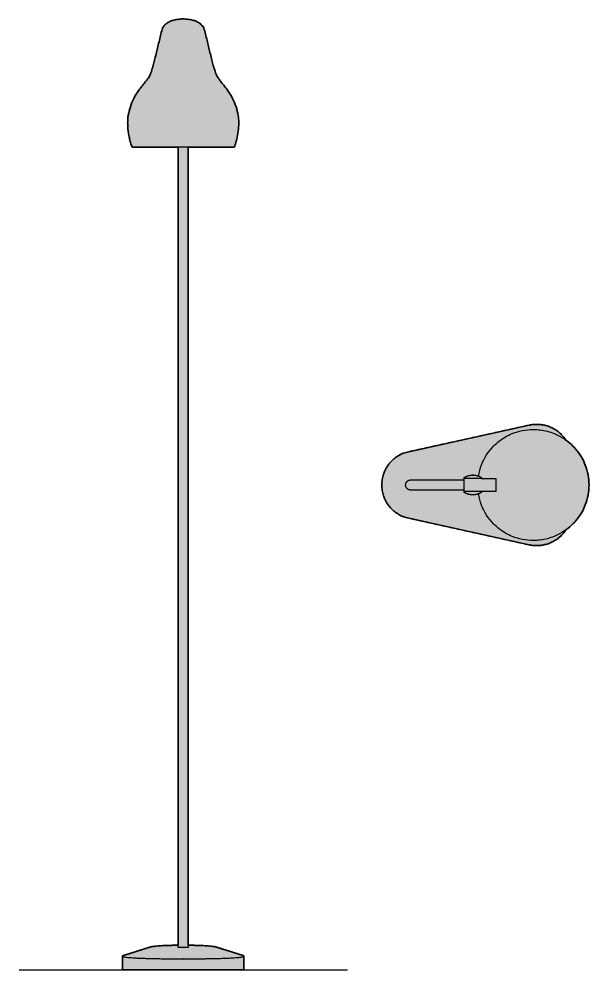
# Model space of a CAD drawing. Header units: millimetres. Extents: x 0 to 1257, y 0 to 1221.
# Drawn here: x 525 to 1257, y 0 to 1221 of the extents above; entities that cross this region are included whole.
import ezdxf

# ---------------------------------------------------------------- set-up
doc = ezdxf.new("R2010")
doc.units = ezdxf.units.MM
doc.layers.add('Blocks', color=7, linetype='Continuous')
doc.layers.add('Blocks$Fill', color=7, linetype='Continuous', true_color=0xffffff)
for name, color, linetype, lineweight, true_color in [('Blocks$Inner', 7, 'Continuous', 25, 0x007f00), ('Blocks$Outline', 7, 'Continuous', 35, 0xff3f3f), ('Groud', 7, 'Continuous', 25, 0x243775)]:
    doc.layers.add(name, color=color, linetype=linetype, lineweight=lineweight, true_color=true_color)

# ---------------------------------------------------------------- blocks, each defined once
blk = doc.blocks.new('VL 38 Floor Lamp Top')
at = {"layer": 'Blocks$Fill'}
blk.add_hatch(color=256, dxfattribs=at).paths.add_polyline_path([(236.4, -57.7), (235.6, -58.9), (234.7, -60.1), (233.8, -61.2), (232.9, -62.3), (231.9, -63.4), (230.9, -64.5), (229.9, -65.5), (228.8, -66.5), (227.7, -67.4), (226.6, -68.3), (225.5, -69.2), (224.3, -70), (223.1, -70.8), (221.9, -71.6), (220.6, -72.3), (219.4, -73), (218.1, -73.6), (216.9, -74.2), (215.6, -74.7), (214.3, -75.2), (213, -75.6), (211.7, -76.1), (210.4, -76.4), (209.1, -76.8), (207.8, -77), (206.5, -77.3), (205.2, -77.5), (203.9, -77.6), (202.6, -77.8), (201.3, -77.9), (200.1, -77.9), (198.8, -77.9), (197.6, -77.9), (196.5, -77.9), (195.3, -77.8), (194, -77.7), (192.8, -77.5), (191.6, -77.3), (190.4, -77.1), (189.1, -76.9), (34.6, -42.7), (33.7, -42.6), (32.9, -42.3), (32, -42.1), (31.1, -41.9), (30.3, -41.6), (29.4, -41.3), (28.5, -41), (27.7, -40.7), (26.8, -40.3), (25.9, -40), (25.1, -39.6), (24.2, -39.2), (23.4, -38.7), (22.6, -38.3), (21.7, -37.8), (20.9, -37.4), (20.1, -36.8), (19.3, -36.3), (18.5, -35.8), (17.7, -35.2), (16.9, -34.6), (16.2, -34), (15.4, -33.4), (14.7, -32.8), (14, -32.2), (13.3, -31.5), (12.6, -30.8), (11.9, -30.1), (11.3, -29.4), (10.6, -28.7), (10, -27.9), (9.4, -27.2), (8.8, -26.4), (8.2, -25.7), (7.7, -24.9), (7.1, -24.1), (6.6, -23.3), (6.1, -22.5), (5.6, -21.6), (5.2, -20.8), (4.8, -20), (4.3, -19.1), (3.9, -18.3), (3.6, -17.4), (3.2, -16.6), (2.9, -15.7), (2.5, -14.8), (2.2, -14), (2, -13.1), (1.7, -12.2), (1.4, -11.3), (1.2, -10.5), (1, -9.6), (0.8, -8.7), (0.7, -7.9), (0.5, -7), (0.4, -6.1), (0.3, -5.3), (0.2, -4.4), (0.1, -3.6), (0.1, -2.7), (0, -1.9), (0, -1), (0, 0), (0, 1), (0, 1.9), (0.1, 2.7), (0.1, 3.6), (0.2, 4.4), (0.3, 5.3), (0.4, 6.1), (0.5, 7), (0.7, 7.9), (0.8, 8.7), (1, 9.6), (1.2, 10.5), (1.4, 11.3), (1.7, 12.2), (2, 13.1), (2.2, 14), (2.5, 14.8), (2.9, 15.7), (3.2, 16.6), (3.6, 17.4), (3.9, 18.3), (4.3, 19.1), (4.8, 20), (5.2, 20.8), (5.6, 21.6), (6.1, 22.5), (6.6, 23.3), (7.1, 24.1), (7.7, 24.9), (8.2, 25.7), (8.8, 26.4), (9.4, 27.2), (10, 27.9), (10.6, 28.7), (11.3, 29.4), (11.9, 30.1), (12.6, 30.8), (13.3, 31.5), (14, 32.2), (14.7, 32.8), (15.4, 33.4), (16.2, 34), (16.9, 34.6), (17.7, 35.2), (18.5, 35.8), (19.3, 36.3), (20.1, 36.8), (20.9, 37.4), (21.7, 37.8), (22.6, 38.3), (23.4, 38.7), (24.2, 39.2), (25.1, 39.6), (25.9, 40), (26.8, 40.3), (27.7, 40.7), (28.5, 41), (29.4, 41.3), (30.3, 41.6), (31.1, 41.9), (32, 42.1), (32.9, 42.3), (33.7, 42.6), (34.6, 42.7), (189.1, 76.9), (190.4, 77.1), (191.6, 77.3), (192.8, 77.5), (194, 77.7), (195.3, 77.8), (196.5, 77.9), (197.6, 77.9), (198.8, 77.9), (200.1, 77.9), (201.3, 77.9), (202.6, 77.8), (203.9, 77.6), (205.2, 77.5), (206.5, 77.3), (207.8, 77), (209.1, 76.8), (210.4, 76.4), (211.7, 76.1), (213, 75.6), (214.3, 75.2), (215.6, 74.7), (216.9, 74.2), (218.1, 73.6), (219.4, 73), (220.6, 72.3), (221.9, 71.6), (223.1, 70.8), (224.3, 70), (225.5, 69.2), (226.6, 68.3), (227.7, 67.4), (228.8, 66.5), (229.9, 65.5), (230.9, 64.5), (231.9, 63.4), (232.9, 62.3), (233.8, 61.2), (234.7, 60.1), (235.6, 58.9), (236.4, 57.7), (237.6, 56.8), (238.9, 55.9), (240.1, 54.9), (241.3, 53.9), (242.5, 52.8), (243.6, 51.8), (244.7, 50.7), (245.9, 49.6), (246.9, 48.4), (248, 47.3), (249.2, 45.9), (250.1, 44.9), (250.9, 43.8), (251.8, 42.7), (252.6, 41.5), (253.4, 40.4), (254.2, 39.2), (255, 38), (255.8, 36.8), (256.5, 35.5), (257.2, 34.3), (258.3, 32.2), (259.4, 30), (260.4, 27.7), (261.3, 25.5), (261.9, 24), (262.4, 22.4), (262.9, 20.9), (263.4, 19.3), (263.8, 17.7), (264.2, 16.1), (264.6, 14.6), (264.9, 13), (265.1, 11.4), (265.4, 9.8), (265.6, 8.1), (265.8, 6.5), (265.9, 4.9), (266, 3.3), (266, 1.6), (266.1, 0), (266, -1.6), (266, -3.3), (265.9, -4.9), (265.8, -6.5), (265.6, -8.1), (265.4, -9.8), (265.1, -11.4), (264.9, -13), (264.6, -14.6), (264.2, -16.1), (263.8, -17.7), (263.4, -19.3), (262.9, -20.9), (262.4, -22.4), (261.9, -24), (261.3, -25.5), (260.4, -27.7), (259.4, -30), (258.3, -32.2), (257.2, -34.3), (256.5, -35.5), (255.8, -36.8), (255, -38), (254.2, -39.2), (253.4, -40.4), (252.6, -41.5), (251.8, -42.7), (250.9, -43.8), (250.1, -44.9), (249.2, -45.9), (248, -47.3), (246.9, -48.4), (245.9, -49.6), (244.7, -50.7), (243.6, -51.8), (242.5, -52.8), (241.3, -53.9), (240.1, -54.9), (238.9, -55.9), (237.6, -56.8)], flags=0)
at = {"layer": 'Blocks$Inner'}
for points in [[(105.6, -8.5), (105.6, 0), (105.6, 8.5)], [(128.1, 8.5), (128.1, 8.4), (146.3, 8.4), (146.3, -8.4), (128.1, -8.4), (128.1, -8.5)]]:
    blk.add_lwpolyline(points, dxfattribs=at)
for points in [[(189.1, 76.9), (34.6, 42.7)], [(37.1, 6.5), (105.6, 6.5)], [(105.6, -6.5), (37.1, -6.5)], [(34.6, -42.7), (189.1, -76.9)]]:
    blk.add_open_spline(points, degree=1, dxfattribs=at)
for points, weights, degree, knots in [([(236.4, 57.7), (223, 77.9), (198.8, 77.9), (193.9, 77.9), (189.1, 76.9)], [0.862260410899, 0.817844657742, 1, 0.956755778288, 0.92628114352], 2, [0.593891, 0.593891, 0.593891, 1.570796, 1.570796, 1.802717, 1.802717, 1.802717]), ([(34.6, 42.7), (0, 35.6), (0, 0.2), (0, 0.1), (0, 0)], [0.929842353183, 0.747854479026, 1, 0.998955367363, 0.997918186297], 2, [2.323076, 2.323076, 2.323076, 3.675341, 3.675341, 3.680943, 3.680943, 3.680943]), ([(106.8, 10.2), (108.1, 10.9), (109.4, 11.4), (112.5, 12.6), (115.9, 12.6)], [0.965029265713, 0.959384450536, 0.959384450536, 0.959384450536, 0.989877253335], 2, [72.20036, 72.20036, 72.20036, 75.059993, 75.059993, 81.706356, 81.706356, 81.706356]), ([(115.9, 12.6), (115.9, 12.6), (115.9, 12.6), (116, 12.6), (116.1, 12.6), (116.2, 12.6), (116.3, 12.6), (116.6, 12.6), (116.8, 12.6)], [1, 1, 1, 1, 1, 1, 1, 1.05719095842, 1.17157287525], 3, [81.706356, 81.706356, 81.706356, 81.706356, 81.829418, 81.829418, 82.475003, 82.475003, 82.475003, 83.264442, 83.264442, 83.264442, 83.264442]), ([(116.8, 12.6), (117.1, 12.6), (117.3, 12.6), (117.5, 12.6), (117.6, 12.6), (117.7, 12.6), (117.8, 12.6), (117.8, 12.6), (117.8, 12.6), (117.8, 12.6), (117.8, 12.6)], [0.989949129241, 0.893299333599, 0.844974435778, 0.844974435778, 0.844974435778, 0.844974435778, 0.844974435778, 0.844974435778, 0.844974435778, 0.844974435778, 0.844974435778], 3, [83.264442, 83.264442, 83.264442, 83.264442, 84.05388, 84.05388, 84.05388, 84.51057, 84.51057, 84.726737, 84.726737, 84.813076, 84.813076, 84.813076, 84.813076]), ([(117.8, 12.6), (121.2, 12.6), (124.3, 11.4), (125.6, 10.9), (126.9, 10.2)], [0.989923529145, 0.959384450536, 0.959384450536, 0.959384450536, 0.965029265713], 2, [84.813076, 84.813076, 84.813076, 91.46448, 91.46448, 94.324113, 94.324113, 94.324113]), ([(0, 0), (0, -0.1), (0, -0.2), (0, -35.6), (34.6, -42.7)], [0.997918186297, 0.998955367363, 1, 0.747854479026, 0.929842353183], 2, [3.680943, 3.680943, 3.680943, 3.686545, 3.686545, 5.038811, 5.038811, 5.038811]), ([(105.6, 8.5), (105.7, 9.3), (106.3, 9.8), (106.5, 10.1), (106.8, 10.2)], [0.943596126205, 0.853553390593, 0.853553390593, 0.853553390593, 0.870384903332], 2, [69.95248, 69.95248, 69.95248, 71.521843, 71.521843, 72.20036, 72.20036, 72.20036]), ([(126.9, 10.2), (127.2, 10.1), (127.4, 9.8), (128, 9.3), (128.1, 8.5)], [0.870384903332, 0.853553390593, 0.853553390593, 0.853553390593, 0.943596126205], 2, [94.324113, 94.324113, 94.324113, 95.00263, 95.00263, 96.571993, 96.571993, 96.571993]), ([(106.8, -10.2), (106.5, -10.1), (106.3, -9.8), (105.7, -9.3), (105.6, -8.5)], [0.870384903332, 0.853553390593, 0.853553390593, 0.853553390593, 0.943596126205], 2, [76.778798, 76.778798, 76.778798, 77.457315, 77.457315, 79.026679, 79.026679, 79.026679]), ([(115.9, -12.6), (112.5, -12.6), (109.4, -11.4), (108.1, -10.9), (106.8, -10.2)], [0.989949129241, 0.959384450536, 0.959384450536, 0.959384450536, 0.965029265713], 2, [67.264974, 67.264974, 67.264974, 73.919166, 73.919166, 76.778798, 76.778798, 76.778798]), ([(126.9, -10.2), (125.6, -10.9), (124.3, -11.4), (121.2, -12.6), (117.8, -12.6)], [0.965029265713, 0.959384450536, 0.959384450536, 0.959384450536, 0.989949129241], 2, [55.676806, 55.676806, 55.676806, 58.536438, 58.536438, 65.19063, 65.19063, 65.19063]), ([(128.1, -8.5), (128, -9.3), (127.4, -9.8), (127.2, -10.1), (126.9, -10.2)], [0.943596126205, 0.853553390593, 0.853553390593, 0.853553390593, 0.870384903332], 2, [53.428926, 53.428926, 53.428926, 54.998289, 54.998289, 55.676806, 55.676806, 55.676806]), ([(116.8, -12.6), (116.6, -12.6), (116.3, -12.6), (116.2, -12.6), (116.1, -12.6), (116, -12.6), (115.9, -12.6), (115.9, -12.6), (115.9, -12.6)], [0.989949129241, 0.893299333599, 0.844974435778, 0.844974435778, 0.844974435778, 0.844974435778, 0.844974435778, 0.844974435778, 0.844974435778], 3, [1.561668, 1.561668, 1.561668, 1.561668, 2.351106, 2.351106, 2.351106, 2.757284, 2.757284, 2.949541, 2.949541, 2.949541, 2.949541]), ([(117.8, -12.6), (117.8, -12.6), (117.8, -12.6), (117.8, -12.6), (117.8, -12.6), (117.7, -12.6), (117.6, -12.6), (117.5, -12.6), (117.3, -12.6), (117.1, -12.6), (116.8, -12.6)], [1, 1, 1, 1, 1, 1, 1, 1, 1, 1.05719095842, 1.17157287525], 3, [0, 0, 0, 0, 0.142674, 0.142674, 0.34493, 0.34493, 0.77223, 0.77223, 0.77223, 1.561668, 1.561668, 1.561668, 1.561668]), ([(189.1, -76.9), (193.9, -77.9), (198.8, -77.9), (223, -77.9), (236.4, -57.7)], [0.92628114352, 0.956755778288, 1, 0.817828182997, 0.862268446974], 2, [5.55917, 5.55917, 5.55917, 5.79109, 5.79109, 6.768083, 6.768083, 6.768083])]:
    blk.add_rational_spline(points, weights, degree=degree, knots=knots, dxfattribs=at)
for points, knots in [([(124.2, 11.5), (125, 16.3), (126.3, 21.1), (128.1, 25.8), (131.6, 34.8), (136.8, 43), (143.6, 49.9), (148.1, 54.6), (153.3, 58.6), (159, 61.9), (161.8, 63.5), (164.7, 64.9), (167.6, 66.1), (176.1, 69.6), (185.2, 71.3), (194.3, 71.3)], [11.568344, 11.568344, 11.568344, 11.568344, 26.505945, 26.505945, 26.505945, 55.580022, 55.580022, 55.580022, 75.254749, 75.254749, 75.254749, 84.903184, 84.903184, 84.903184, 112.478305, 112.478305, 112.478305, 112.478305]), ([(194.3, 71.3), (200.5, 71.3), (206.6, 70.5), (212.5, 69), (215.5, 68.2), (218.5, 67.2), (221.4, 66), (230.6, 62.3), (238.9, 56.7), (245.9, 49.6), (246.6, 48.8), (247.3, 48), (248.4, 46.8), (248.8, 46.4), (249.8, 45.2), (250.4, 44.5), (250.9, 43.8), (253.3, 40.8), (255.4, 37.6), (258.8, 31.5), (260.1, 28.5), (261.3, 25.5), (264.5, 17.4), (266.1, 8.7), (266.1, 0)], [112.478305, 112.478305, 112.478305, 112.478305, 130.860619, 130.860619, 130.860619, 140.267495, 140.267495, 140.267495, 170.251425, 170.251425, 170.251425, 173.409538, 173.409538, 175.200603, 175.200603, 177.952245, 177.952245, 177.952245, 189.346053, 189.346053, 199.104419, 199.104419, 199.104419, 225.330659, 225.330659, 225.330659, 225.330659]), ([(194.3, -71.3), (185.2, -71.3), (176.1, -69.6), (167.6, -66.1), (164.7, -64.9), (161.8, -63.5), (159, -61.9), (153.3, -58.6), (148.1, -54.6), (143.6, -49.9), (136.8, -43), (131.6, -34.8), (128.1, -25.8), (126.3, -21.1), (125, -16.3), (124.2, -11.5)], [338.183014, 338.183014, 338.183014, 338.183014, 365.758135, 365.758135, 365.758135, 375.40657, 375.40657, 375.40657, 395.081297, 395.081297, 395.081297, 424.155373, 424.155373, 424.155373, 439.092975, 439.092975, 439.092975, 439.092975]), ([(266.1, 0), (266.1, -8.7), (264.5, -17.4), (261.3, -25.5), (260.1, -28.5), (258.8, -31.5), (255.4, -37.6), (253.3, -40.8), (250.9, -43.8), (250.4, -44.5), (249.8, -45.2), (248.8, -46.4), (248.4, -46.8), (247.3, -48), (246.6, -48.8), (245.9, -49.6), (238.9, -56.7), (230.6, -62.3), (221.4, -66), (218.5, -67.2), (215.5, -68.2), (212.5, -69), (206.6, -70.5), (200.5, -71.3), (194.3, -71.3)], [225.330659, 225.330659, 225.330659, 225.330659, 251.5569, 251.5569, 251.5569, 261.315265, 261.315265, 272.709074, 272.709074, 272.709074, 275.460716, 275.460716, 277.251781, 277.251781, 280.409894, 280.409894, 280.409894, 310.393823, 310.393823, 310.393823, 319.8007, 319.8007, 319.8007, 338.183014, 338.183014, 338.183014, 338.183014])]:
    blk.add_open_spline(points, degree=3, knots=knots, dxfattribs=at)
for points, weights in [([(116.8, 12.6), (116.4, 12.6), (115.9, 12.6)], [1, 0.994617974626, 0.989949129241]), ([(117.8, 12.6), (117.3, 12.6), (116.8, 12.6)], [0.989949129241, 0.994617974626, 1]), ([(30.6, 0), (30.6, 6.5), (37.1, 6.5)], [1, 0.707106781187, 1]), ([(116.8, 8.5), (105.6, 8.5), (105.6, 8.5)], [1, 0.707106781187, 1]), ([(128.1, 8.5), (128.1, 8.5), (116.8, 8.5)], [1, 0.707106781187, 1]), ([(37.1, -6.5), (30.6, -6.5), (30.6, 0)], [1, 0.707106781186, 1]), ([(116.8, -8.5), (105.6, -8.5), (105.6, -8.5)], [1, 0.707106781187, 1]), ([(128.1, -8.5), (128.1, -8.5), (116.8, -8.5)], [1, 0.707106781187, 1]), ([(116.8, -12.6), (116.4, -12.6), (115.9, -12.6)], [1, 0.994651979648, 0.990008155646]), ([(117.8, -12.6), (117.3, -12.6), (116.8, -12.6)], [0.989949129241, 0.994617974626, 1])]:
    blk.add_rational_spline(points, weights, degree=2, dxfattribs=at)
at = {"layer": 'Blocks$Outline'}
for points in [[(34.6, 42.7), (189.1, 76.9)], [(189.1, -76.9), (34.6, -42.7)]]:
    blk.add_lwpolyline(points, dxfattribs=at)
for points, weights, knots in [([(189.1, 76.9), (193.9, 77.9), (198.8, 77.9), (223, 77.9), (236.4, 57.7)], [0.92628114352, 0.956755778288, 1, 0.817844657742, 0.862260410899], [-1.802717, -1.802717, -1.802717, -1.570796, -1.570796, -0.593891, -0.593891, -0.593891]), ([(0, 0), (0, 0.1), (0, 0.2), (0, 35.6), (34.6, 42.7)], [0.997918186297, 0.998955367363, 1, 0.747854479026, 0.929842353183], [-3.147195, -3.147195, -3.147195, -3.141593, -3.141593, -1.789328, -1.789328, -1.789328]), ([(34.6, -42.7), (0, -35.6), (0, -0.2), (0, -0.1), (0, 0)], [0.929842353183, 0.747854479026, 1, 0.998955367363, 0.997918186297], [-4.493858, -4.493858, -4.493858, -3.141593, -3.141593, -3.13599, -3.13599, -3.13599]), ([(236.4, -57.7), (223, -77.9), (198.8, -77.9), (193.9, -77.9), (189.1, -76.9)], [0.862260410899, 0.817844657742, 1, 0.956755778288, 0.92628114352], [-5.689294, -5.689294, -5.689294, -4.712389, -4.712389, -4.480469, -4.480469, -4.480469])]:
    blk.add_rational_spline(points, weights, degree=2, knots=knots, dxfattribs=at)
for points, knots in [([(236.4, 57.7), (239.8, 55.3), (242.9, 52.6), (245.9, 49.6), (246.6, 48.8), (247.3, 48), (248.4, 46.8), (248.8, 46.4), (249.8, 45.2), (250.4, 44.5), (250.9, 43.8), (253.3, 40.8), (255.4, 37.6), (258.8, 31.5), (260.1, 28.5), (261.3, 25.5), (264.5, 17.4), (266.1, 8.7), (266.1, 0)], [45.116522, 45.116522, 45.116522, 45.116522, 57.77312, 57.77312, 57.77312, 60.931233, 60.931233, 62.722298, 62.722298, 65.47394, 65.47394, 65.47394, 76.867749, 76.867749, 86.626114, 86.626114, 86.626114, 112.852355, 112.852355, 112.852355, 112.852355]), ([(266.1, 0), (266.1, -8.7), (264.5, -17.4), (261.3, -25.5), (260.1, -28.5), (258.8, -31.5), (255.4, -37.6), (253.3, -40.8), (250.9, -43.8), (250.4, -44.5), (249.8, -45.2), (248.8, -46.4), (248.4, -46.8), (247.3, -48), (246.6, -48.8), (245.9, -49.6), (242.9, -52.6), (239.8, -55.3), (236.4, -57.7), (236.4, -57.7)], [0, 0, 0, 0, 26.22624, 26.22624, 26.22624, 35.984606, 35.984606, 47.378415, 47.378415, 47.378415, 50.130056, 50.130056, 51.921122, 51.921122, 55.079234, 55.079234, 55.079234, 67.73191, 67.735833, 67.735833, 67.735833, 67.735833])]:
    blk.add_open_spline(points, degree=3, knots=knots, dxfattribs=at)
blk = doc.blocks.new('VL 38 Floor Lamp Front')
at = {"layer": 'Blocks$Fill'}
blk.add_hatch(color=256, dxfattribs=at).paths.add_polyline_path([(288.8, 0), (288.8, 0), (288.8, 0), (288.8, 0), (288.7, 0), (288.7, 0), (288.3, 0), (286.9, 0), (281, 0), (260.3, 0), (210.8, 0), (161.4, 0), (140.7, 0), (134.8, 0), (133.4, 0), (133, 0), (132.9, 0), (132.9, 0), (132.9, 0), (132.9, 0), (132.9, 0), (132.9, 17.8), (132.9, 17.8), (132.9, 17.9), (132.9, 17.9), (132.9, 17.9), (132.9, 17.9), (132.9, 17.9), (132.9, 17.9), (132.9, 17.9), (132.9, 17.9), (132.9, 17.9), (132.9, 17.9), (132.9, 17.9), (132.9, 17.9), (132.9, 17.9), (132.9, 17.9), (132.9, 18), (132.9, 18), (132.9, 18), (132.9, 18), (132.9, 18), (132.9, 18), (132.9, 18), (132.9, 18), (132.9, 18), (132.9, 18), (132.9, 18), (133, 18), (133, 18), (133, 18), (133, 18), (133, 18), (133, 18), (133, 18.1), (133, 18.1), (133, 18.1), (133, 18.1), (133, 18.1), (133, 18.1), (133, 18.1), (133.1, 18.1), (133.1, 18.1), (133.1, 18.1), (133.1, 18.2), (133.1, 18.2), (133.1, 18.2), (133.1, 18.2), (133.2, 18.2), (133.2, 18.2), (133.2, 18.3), (133.3, 18.3), (133.3, 18.3), (133.4, 18.3), (133.4, 18.4), (133.5, 18.4), (133.6, 18.4), (133.7, 18.5), (133.8, 18.5), (134, 18.6), (168.1, 29.4), (168.3, 29.4), (168.5, 29.5), (168.7, 29.5), (168.9, 29.6), (169.3, 29.7), (169.9, 29.8), (170.5, 29.9), (171.1, 30), (172.6, 30.2), (174.4, 30.4), (176.3, 30.6), (180.9, 31), (192.1, 31.5), (204.3, 31.8), (204.3, 1056.7), (145.3, 1056.7), (144.7, 1058.3), (144.2, 1059.8), (143.7, 1061.2), (143.3, 1062.7), (142.8, 1064.1), (142.4, 1065.6), (142, 1067.1), (141.7, 1068.5), (141.4, 1070), (141.1, 1071.6), (140.6, 1074.4), (140.2, 1077.3), (139.9, 1080.2), (139.7, 1083.1), (139.6, 1085.4), (139.5, 1087.7), (139.5, 1089.5), (139.6, 1091.3), (139.7, 1093.1), (139.9, 1094.9), (140.1, 1096.3), (140.3, 1097.7), (140.6, 1099.1), (140.8, 1100.4), (141.2, 1101.8), (141.5, 1103.2), (142.2, 1105.9), (143.1, 1108.7), (144, 1111.4), (144.5, 1112.7), (145, 1114.1), (145.6, 1115.4), (146.2, 1116.7), (146.8, 1118.1), (147.5, 1119.5), (148.2, 1120.8), (148.9, 1122.1), (149.7, 1123.4), (150.4, 1124.7), (151.2, 1126), (152.1, 1127.2), (153, 1128.5), (153.9, 1129.8), (163.3, 1142), (165.5, 1145), (166.1, 1145.9), (166.6, 1146.5), (166.9, 1147.1), (167.3, 1147.7), (167.6, 1148.2), (167.9, 1148.8), (168.2, 1149.4), (168.4, 1150), (168.7, 1150.7), (169, 1151.5), (169.9, 1154.1), (171, 1157.6), (171.6, 1159.6), (172.2, 1161.7), (177.9, 1184.3), (181.7, 1200), (182.7, 1203.9), (183.3, 1206.1), (183.5, 1207), (183.8, 1207.9), (184.1, 1208.7), (184.2, 1209.1), (184.3, 1209.4), (184.5, 1209.8), (184.7, 1210.1), (184.8, 1210.5), (185, 1210.8), (185.1, 1211), (185.2, 1211.2), (185.3, 1211.4), (185.5, 1211.6), (185.6, 1211.8), (185.7, 1212), (185.8, 1212.2), (186, 1212.3), (186.1, 1212.5), (186.3, 1212.7), (186.4, 1212.9), (186.6, 1213), (186.9, 1213.4), (187.2, 1213.7), (187.5, 1214), (187.9, 1214.3), (188.2, 1214.6), (188.5, 1214.9), (189.2, 1215.4), (189.9, 1216), (190.5, 1216.4), (191.1, 1216.8), (191.7, 1217.1), (192, 1217.3), (192.2, 1217.5), (192.8, 1217.8), (193.4, 1218), (193.9, 1218.3), (194.4, 1218.5), (194.9, 1218.7), (195.5, 1218.9), (196, 1219.1), (196.5, 1219.3), (197.6, 1219.6), (198.8, 1219.9), (199.6, 1220.1), (200.3, 1220.3), (201.1, 1220.5), (201.9, 1220.6), (202.7, 1220.7), (203.6, 1220.9), (205.2, 1221.1), (206.6, 1221.2), (208, 1221.3), (209.4, 1221.3), (210.8, 1221.4), (212.3, 1221.3), (213.7, 1221.3), (215.1, 1221.2), (216.5, 1221.1), (218.1, 1220.9), (218.9, 1220.7), (219.8, 1220.6), (220.6, 1220.5), (221.4, 1220.3), (222.1, 1220.1), (222.9, 1219.9), (224.1, 1219.6), (225.2, 1219.3), (225.7, 1219.1), (226.2, 1218.9), (226.8, 1218.7), (227.3, 1218.5), (227.8, 1218.3), (228.3, 1218), (228.9, 1217.8), (229.5, 1217.5), (229.7, 1217.3), (230, 1217.1), (230.6, 1216.8), (231.2, 1216.4), (231.8, 1216), (232.5, 1215.4), (233.2, 1214.9), (233.5, 1214.6), (233.8, 1214.3), (234.1, 1214), (234.5, 1213.7), (234.8, 1213.4), (235.1, 1213), (235.3, 1212.9), (235.4, 1212.7), (235.6, 1212.5), (235.7, 1212.3), (235.9, 1212.2), (236, 1212), (236.1, 1211.8), (236.2, 1211.6), (236.4, 1211.4), (236.5, 1211.2), (236.6, 1211), (236.7, 1210.8), (236.9, 1210.5), (237, 1210.1), (237.2, 1209.8), (237.4, 1209.4), (237.5, 1209.1), (237.6, 1208.7), (237.9, 1207.9), (238.2, 1207), (238.4, 1206.1), (240, 1200), (243.8, 1184.3), (247.7, 1168.5), (249.5, 1161.7), (250.1, 1159.6), (251.8, 1154.1), (252.4, 1152.4), (252.7, 1151.5), (253, 1150.7), (253.3, 1150), (253.5, 1149.4), (253.8, 1148.8), (254.1, 1148.2), (254.4, 1147.7), (254.8, 1147.1), (255.1, 1146.5), (255.6, 1145.9), (256.2, 1145), (258.4, 1142), (267.8, 1129.8), (268.7, 1128.5), (269.6, 1127.2), (270.5, 1126), (271.3, 1124.7), (272, 1123.4), (272.8, 1122.1), (273.5, 1120.8), (274.2, 1119.5), (274.9, 1118.1), (275.5, 1116.7), (276.1, 1115.4), (276.7, 1114.1), (277.2, 1112.7), (277.7, 1111.4), (278.6, 1108.7), (279.5, 1105.9), (280.2, 1103.2), (280.5, 1101.8), (280.9, 1100.4), (281.1, 1099.1), (281.4, 1097.7), (281.6, 1096.3), (281.8, 1094.9), (282, 1093.1), (282.1, 1091.3), (282.1, 1089.5), (282.2, 1087.7), (282.1, 1085.4), (282, 1083.1), (281.8, 1080.2), (281.5, 1077.3), (281.1, 1074.4), (280.6, 1071.6), (280.3, 1070), (280, 1068.5), (279.7, 1067.1), (279.3, 1065.6), (278.9, 1064.1), (278.4, 1062.7), (278, 1061.2), (277.5, 1059.8), (277, 1058.3), (276.4, 1056.7), (217.3, 1056.7), (217.3, 31.8), (229.6, 31.5), (240.8, 31), (245.4, 30.6), (247.3, 30.4), (249.1, 30.2), (250.6, 30), (251.2, 29.9), (251.8, 29.8), (252.4, 29.7), (252.8, 29.6), (253, 29.5), (253.2, 29.5), (253.4, 29.4), (253.6, 29.4), (287.7, 18.6), (287.9, 18.5), (288, 18.5), (288.1, 18.4), (288.2, 18.4), (288.3, 18.4), (288.3, 18.3), (288.4, 18.3), (288.4, 18.3), (288.5, 18.3), (288.5, 18.2), (288.5, 18.2), (288.6, 18.2), (288.6, 18.2), (288.6, 18.2), (288.6, 18.2), (288.6, 18.1), (288.6, 18.1), (288.6, 18.1), (288.7, 18.1), (288.7, 18.1), (288.7, 18.1), (288.7, 18.1), (288.7, 18.1), (288.7, 18.1), (288.7, 18.1), (288.7, 18), (288.7, 18), (288.7, 18), (288.7, 18), (288.7, 18), (288.7, 18), (288.7, 18), (288.8, 18), (288.8, 18), (288.8, 18), (288.8, 18), (288.8, 18), (288.8, 18), (288.8, 18), (288.8, 18), (288.8, 18), (288.8, 18), (288.8, 17.9), (288.8, 17.9), (288.8, 17.9), (288.8, 17.9), (288.8, 17.9), (288.8, 17.9), (288.8, 17.9), (288.8, 17.9), (288.8, 17.9), (288.8, 17.9), (288.8, 17.9), (288.8, 17.9), (288.8, 17.9), (288.8, 17.9), (288.8, 17.8), (288.8, 17.8)], flags=0)
at = {"layer": 'Blocks$Inner'}
for points, knots in [([(139.5, 1087.7), (139.5, 1090.1), (139.6, 1092.5), (139.9, 1094.9), (140.4, 1098.7), (141.2, 1102.2), (142.2, 1105.9), (143.3, 1109.6), (144.6, 1113.2), (146.2, 1116.7), (147.8, 1120.4), (149.8, 1123.9), (152.1, 1127.2), (153.3, 1129), (154.5, 1130.7), (157.2, 1134.1), (158.5, 1135.8), (159.9, 1137.5), (161, 1139), (162.2, 1140.6), (164.2, 1143.2), (165.4, 1144.7), (166.1, 1145.9), (166.7, 1146.8), (167.2, 1147.4), (168, 1149), (168.3, 1149.8), (168.7, 1150.7), (169.1, 1151.7), (169.5, 1153), (169.9, 1154.1), (170.3, 1155.5), (170.6, 1156.3), (171.5, 1159.2), (171.8, 1160.1), (172.8, 1163.8), (173.5, 1166.4), (174, 1168.5), (175.4, 1173.9), (176.7, 1179.2), (179.1, 1189.4), (180.4, 1194.6), (181.7, 1200), (182.2, 1202.1), (183.1, 1205.8), (184.1, 1209), (184.5, 1209.9), (185.3, 1211.4), (185.6, 1211.9), (186.3, 1212.8), (186.8, 1213.3), (187.2, 1213.7), (188.1, 1214.5), (188.9, 1215.3), (189.9, 1216), (190.6, 1216.5), (191.5, 1217.1), (192.6, 1217.7), (193, 1217.9), (193.7, 1218.2), (194, 1218.4), (195.8, 1219.1), (197.2, 1219.5), (198.8, 1219.9), (200.9, 1220.5), (203, 1220.8), (207.1, 1221.3), (209, 1221.4), (210.8, 1221.4)], [606.49982, 606.49982, 606.49982, 606.49982, 613.691339, 613.691339, 613.691339, 625.025185, 625.025185, 625.025185, 636.578191, 636.578191, 636.578191, 648.645746, 648.645746, 648.645746, 655.09219, 655.09219, 661.867875, 661.867875, 661.867875, 667.969477, 667.969477, 673.159189, 673.159189, 673.159189, 676.692096, 676.692096, 680.173103, 680.173103, 680.173103, 684.092745, 684.092745, 684.092745, 688.219022, 688.219022, 693.170541, 693.170541, 699.677721, 699.677721, 699.677721, 716.345114, 716.345114, 732.981048, 732.981048, 732.981048, 740.408554, 740.408554, 744.194576, 744.194576, 746.39841, 746.39841, 748.683597, 748.683597, 748.683597, 752.198967, 752.198967, 752.198967, 754.81449, 754.81449, 756.279929, 756.279929, 757.579548, 757.579548, 762.642447, 762.642447, 762.642447, 769.315769, 769.315769, 774.985223, 774.985223, 774.985223, 774.985223]), ([(210.8, 1221.4), (212.7, 1221.4), (214.6, 1221.3), (218.7, 1220.8), (220.8, 1220.5), (222.9, 1219.9), (224.5, 1219.5), (225.9, 1219.1), (227.6, 1218.4), (228, 1218.2), (228.7, 1217.9), (229.1, 1217.7), (230.2, 1217.1), (231.1, 1216.5), (231.8, 1216), (232.7, 1215.3), (233.6, 1214.5), (234.5, 1213.7), (234.9, 1213.3), (235.4, 1212.8), (236.1, 1211.9), (236.4, 1211.4), (237.2, 1209.9), (237.5, 1209), (238.6, 1205.8), (239.5, 1202.1), (240, 1200), (241.3, 1194.6), (242.6, 1189.4), (245, 1179.2), (246.3, 1173.9), (247.7, 1168.5), (248.2, 1166.4), (248.9, 1163.8), (249.9, 1160.1), (250.2, 1159.2), (251.1, 1156.3), (251.4, 1155.5), (251.8, 1154.1), (252.2, 1153), (252.6, 1151.7), (253, 1150.7), (253.4, 1149.8), (253.7, 1149), (254.5, 1147.4), (255, 1146.8), (255.6, 1145.9), (256.3, 1144.7), (257.5, 1143.2), (259.5, 1140.6), (260.7, 1139), (261.8, 1137.5), (263.2, 1135.8), (264.5, 1134.1), (267.2, 1130.7), (268.4, 1129), (269.6, 1127.2), (271.9, 1123.9), (273.9, 1120.4), (275.5, 1116.7), (277.1, 1113.2), (278.4, 1109.6), (279.5, 1105.9), (280.5, 1102.2), (281.3, 1098.7), (281.8, 1094.9), (282.1, 1092.5), (282.2, 1090.1), (282.2, 1087.7)], [774.985223, 774.985223, 774.985223, 774.985223, 780.654677, 780.654677, 787.327999, 787.327999, 787.327999, 792.390898, 792.390898, 793.690516, 793.690516, 795.155956, 795.155956, 797.771479, 797.771479, 797.771479, 801.286849, 801.286849, 801.286849, 803.572036, 803.572036, 805.77587, 805.77587, 809.561892, 809.561892, 816.989398, 816.989398, 816.989398, 833.624742, 833.624742, 850.292725, 850.292725, 850.292725, 856.799905, 856.799905, 861.751424, 861.751424, 865.877701, 865.877701, 865.877701, 869.797342, 869.797342, 869.797342, 873.27835, 873.27835, 876.811257, 876.811257, 876.811257, 882.000969, 882.000969, 888.102571, 888.102571, 888.102571, 894.878256, 894.878256, 901.3247, 901.3247, 901.3247, 913.392255, 913.392255, 913.392255, 924.945261, 924.945261, 924.945261, 936.279107, 936.279107, 936.279107, 943.470626, 943.470626, 943.470626, 943.470626]), ([(145.3, 1056.7), (144.9, 1057.7), (144.5, 1058.8), (144.2, 1059.8), (143.5, 1061.7), (142.9, 1063.6), (141.9, 1067.6), (141.5, 1069.5), (141.1, 1071.6), (140.4, 1075.4), (139.9, 1079.3), (139.7, 1083.1), (139.6, 1084.6), (139.5, 1086.2), (139.5, 1087.7)], [574.907175, 574.907175, 574.907175, 574.907175, 578.047743, 578.047743, 578.047743, 584.080236, 584.080236, 590.230424, 590.230424, 590.230424, 601.924538, 601.924538, 601.924538, 606.49982, 606.49982, 606.49982, 606.49982]), ([(282.2, 1087.7), (282.2, 1086.2), (282.1, 1084.6), (282, 1083.1), (281.8, 1079.3), (281.3, 1075.4), (280.6, 1071.6), (280.2, 1069.5), (279.8, 1067.6), (278.8, 1063.6), (278.2, 1061.7), (277.5, 1059.8), (277.2, 1058.8), (276.8, 1057.7), (276.4, 1056.7)], [943.470626, 943.470626, 943.470626, 943.470626, 948.045908, 948.045908, 948.045908, 959.740021, 959.740021, 959.740021, 965.89021, 965.89021, 971.922703, 971.922703, 971.922703, 975.063271, 975.063271, 975.063271, 975.063271]), ([(210.8, 1056.7), (206.4, 1056.7), (201.9, 1056.7), (193.2, 1056.7), (188.9, 1056.7), (177, 1056.7), (170, 1056.7), (158.1, 1056.7), (153.4, 1056.7), (147.1, 1056.7), (145.4, 1056.7), (145.3, 1056.7)], [471.867097, 471.867097, 471.867097, 471.867097, 485.246656, 485.246656, 498.724563, 498.724563, 524.2121, 524.2121, 549.769247, 549.769247, 574.907175, 574.907175, 574.907175, 574.907175]), ([(276.4, 1056.7), (276.3, 1056.7), (274.6, 1056.7), (268.3, 1056.7), (263.6, 1056.7), (251.7, 1056.7), (244.7, 1056.7), (232.8, 1056.7), (228.5, 1056.7), (219.7, 1056.7), (215.3, 1056.7), (210.8, 1056.7)], [368.563452, 368.563452, 368.563452, 368.563452, 393.765681, 393.765681, 419.3882, 419.3882, 444.940932, 444.940932, 458.453314, 458.453314, 471.867097, 471.867097, 471.867097, 471.867097])]:
    blk.add_open_spline(points, degree=3, knots=knots, dxfattribs=at)
for points in [[(204.3, 29.2), (204.3, 1056.7)], [(217.3, 1056.7), (217.3, 29.2)], [(168.1, 29.4), (134, 18.6)], [(287.7, 18.6), (253.6, 29.4)], [(132.9, 17.9), (132.9, 0)], [(288.8, 0), (288.8, 17.9)]]:
    blk.add_open_spline(points, degree=1, dxfattribs=at)
for points, weights in [([(204.4, 31.8), (174.3, 31.5), (168.1, 29.4)], [0.947383367158, 0.768947294052, 0.929842353183]), ([(210.8, 28.7), (204.3, 28.7), (204.3, 29.2)], [1, 0.707106781187, 1]), ([(217.3, 29.2), (217.3, 28.7), (210.8, 28.7)], [1, 0.707106781187, 1]), ([(253.6, 29.4), (247.4, 31.5), (217.3, 31.8)], [0.929842353183, 0.76895375657, 0.947369033564]), ([(134, 18.6), (132.9, 18.2), (132.9, 17.9)], [0.92628114352, 0.956755778288, 1]), ([(132.9, 17.9), (132.9, 15.7), (161.4, 15)], [1, 0.780159321454, 0.890336006501]), ([(260.3, 15), (288.8, 15.7), (288.8, 17.9)], [0.890336006501, 0.780159321454, 1]), ([(288.8, 17.9), (288.8, 18.2), (287.7, 18.6)], [1, 0.956755778288, 0.92628114352]), ([(132.9, 0), (132.9, 0), (161.4, 0)], [1, 0.826811166297, 1]), ([(161.4, 0), (185.2, 0), (210.8, 0)], [1, 0.982326500299, 1]), ([(210.8, 0), (236.5, 0), (260.3, 0)], [1, 0.982326500299, 1]), ([(260.3, 0), (288.8, 0), (288.8, 0)], [1, 0.826811166297, 1])]:
    blk.add_rational_spline(points, weights, degree=2, dxfattribs=at)
for points, weights, knots in [([(161.4, 15), (185.2, 14.3), (210.8, 14.3), (210.8, 14.3), (210.8, 14.3)], [0.890336006501, 0.926947459733, 1, 0.999888359177, 0.999776803462], [6.4251501, 6.4251501, 6.4251501, 6.8169333, 6.8169333, 6.8175321, 6.8175321, 6.8175321]), ([(210.8, 14.3), (210.9, 14.3), (210.9, 14.3), (236.5, 14.3), (260.3, 15)], [0.999776803462, 0.999888359177, 1, 0.926947459733, 0.890336006501], [6.8175321, 6.8175321, 6.8175321, 6.8181308, 6.8181308, 7.2099141, 7.2099141, 7.2099141])]:
    blk.add_rational_spline(points, weights, degree=2, knots=knots, dxfattribs=at)
at = {"layer": 'Blocks$Outline'}
for points in [[(204.3, 31.8), (204.3, 1056.7)], [(217.3, 1056.7), (217.3, 31.8)], [(134, 18.6), (168.1, 29.4)], [(253.6, 29.4), (287.7, 18.6)], [(132.9, 0), (132.9, 17.8)], [(288.8, 17.8), (288.8, 0)]]:
    blk.add_lwpolyline(points, dxfattribs=at)
for points, knots in [([(139.5, 1087.7), (139.5, 1090.1), (139.6, 1092.5), (139.9, 1094.9), (140.4, 1098.7), (141.2, 1102.2), (142.2, 1105.9), (143.3, 1109.6), (144.6, 1113.2), (146.2, 1116.7), (147.8, 1120.4), (149.8, 1123.9), (152.1, 1127.2), (153.3, 1129), (154.5, 1130.7), (157.2, 1134.1), (158.5, 1135.8), (159.9, 1137.5), (161, 1139), (162.2, 1140.6), (164.2, 1143.2), (165.4, 1144.7), (166.1, 1145.9), (166.7, 1146.8), (167.2, 1147.4), (168, 1149), (168.3, 1149.8), (168.7, 1150.7), (169.1, 1151.7), (169.5, 1153), (169.9, 1154.1), (170.3, 1155.5), (170.6, 1156.3), (171.5, 1159.2), (171.8, 1160.1), (172.8, 1163.8), (173.5, 1166.4), (174, 1168.5), (175.4, 1173.9), (176.7, 1179.2), (179.1, 1189.4), (180.4, 1194.6), (181.7, 1200), (182.2, 1202.1), (183.1, 1205.8), (184.1, 1209), (184.5, 1209.9), (185.3, 1211.4), (185.6, 1211.9), (186.3, 1212.8), (186.8, 1213.3), (187.2, 1213.7), (188.1, 1214.5), (188.9, 1215.3), (189.9, 1216), (190.6, 1216.5), (191.5, 1217.1), (192.6, 1217.7), (193, 1217.9), (193.7, 1218.2), (194, 1218.4), (195.8, 1219.1), (197.2, 1219.5), (198.8, 1219.9), (200.9, 1220.5), (203, 1220.8), (207.1, 1221.3), (209, 1221.4), (210.8, 1221.4)], [0, 0, 0, 0, 7.191519, 7.191519, 7.191519, 18.525365, 18.525365, 18.525365, 30.078371, 30.078371, 30.078371, 42.145926, 42.145926, 42.145926, 48.59237, 48.59237, 55.368055, 55.368055, 55.368055, 61.469657, 61.469657, 66.659369, 66.659369, 66.659369, 70.192276, 70.192276, 73.673284, 73.673284, 73.673284, 77.592925, 77.592925, 77.592925, 81.719202, 81.719202, 86.670721, 86.670721, 93.177901, 93.177901, 93.177901, 109.845294, 109.845294, 126.481229, 126.481229, 126.481229, 133.908734, 133.908734, 137.694756, 137.694756, 139.89859, 139.89859, 142.183778, 142.183778, 142.183778, 145.699147, 145.699147, 145.699147, 148.31467, 148.31467, 149.78011, 149.78011, 151.079728, 151.079728, 156.142627, 156.142627, 156.142627, 162.815949, 162.815949, 168.485403, 168.485403, 168.485403, 168.485403]), ([(210.8, 1221.4), (212.7, 1221.4), (214.6, 1221.3), (218.7, 1220.8), (220.8, 1220.5), (222.9, 1219.9), (224.5, 1219.5), (225.9, 1219.1), (227.6, 1218.4), (228, 1218.2), (228.7, 1217.9), (229.1, 1217.7), (230.2, 1217.1), (231.1, 1216.5), (231.8, 1216), (232.7, 1215.3), (233.6, 1214.5), (234.5, 1213.7), (234.9, 1213.3), (235.4, 1212.8), (236.1, 1211.9), (236.4, 1211.4), (237.2, 1209.9), (237.5, 1209), (238.6, 1205.8), (239.5, 1202.1), (240, 1200), (241.3, 1194.6), (242.6, 1189.4), (245, 1179.2), (246.3, 1173.9), (247.7, 1168.5), (248.2, 1166.4), (248.9, 1163.8), (249.9, 1160.1), (250.2, 1159.2), (251.1, 1156.3), (251.4, 1155.5), (251.8, 1154.1), (252.2, 1153), (252.6, 1151.7), (253, 1150.7), (253.4, 1149.8), (253.7, 1149), (254.5, 1147.4), (255, 1146.8), (255.6, 1145.9), (256.3, 1144.7), (257.5, 1143.2), (259.5, 1140.6), (260.7, 1139), (261.8, 1137.5), (263.2, 1135.8), (264.5, 1134.1), (267.2, 1130.7), (268.4, 1129), (269.6, 1127.2), (271.9, 1123.9), (273.9, 1120.4), (275.5, 1116.7), (277.1, 1113.2), (278.4, 1109.6), (279.5, 1105.9), (280.5, 1102.2), (281.3, 1098.7), (281.8, 1094.9), (282.1, 1092.5), (282.2, 1090.1), (282.2, 1087.7)], [0, 0, 0, 0, 5.669454, 5.669454, 12.342776, 12.342776, 12.342776, 17.405675, 17.405675, 18.705294, 18.705294, 20.170733, 20.170733, 22.786256, 22.786256, 22.786256, 26.301626, 26.301626, 26.301626, 28.586813, 28.586813, 30.790647, 30.790647, 34.576669, 34.576669, 42.004175, 42.004175, 42.004175, 58.639519, 58.639519, 75.307502, 75.307502, 75.307502, 81.814682, 81.814682, 86.766201, 86.766201, 90.892478, 90.892478, 90.892478, 94.81212, 94.81212, 94.81212, 98.293127, 98.293127, 101.826034, 101.826034, 101.826034, 107.015746, 107.015746, 113.117348, 113.117348, 113.117348, 119.893033, 119.893033, 126.339477, 126.339477, 126.339477, 138.407032, 138.407032, 138.407032, 149.960038, 149.960038, 149.960038, 161.293884, 161.293884, 161.293884, 168.485403, 168.485403, 168.485403, 168.485403]), ([(145.3, 1056.7), (144.9, 1057.7), (144.5, 1058.8), (144.2, 1059.8), (143.5, 1061.7), (142.9, 1063.6), (141.9, 1067.6), (141.5, 1069.5), (141.1, 1071.6), (140.4, 1075.4), (139.9, 1079.3), (139.7, 1083.1), (139.6, 1084.6), (139.5, 1086.2), (139.5, 1087.7)], [17.059547, 17.059547, 17.059547, 17.059547, 20.200115, 20.200115, 20.200115, 26.232609, 26.232609, 32.382797, 32.382797, 32.382797, 44.076911, 44.076911, 44.076911, 48.652193, 48.652193, 48.652193, 48.652193]), ([(282.2, 1087.7), (282.2, 1086.2), (282.1, 1084.6), (282, 1083.1), (281.8, 1079.3), (281.3, 1075.4), (280.6, 1071.6), (280.2, 1069.5), (279.8, 1067.6), (278.8, 1063.6), (278.2, 1061.7), (277.5, 1059.8), (277.2, 1058.8), (276.8, 1057.7), (276.4, 1056.7)], [0, 0, 0, 0, 4.575282, 4.575282, 4.575282, 16.269395, 16.269395, 16.269395, 22.419584, 22.419584, 28.452077, 28.452077, 28.452077, 31.592645, 31.592645, 31.592645, 31.592645]), ([(204.3, 1056.7), (202.1, 1056.7), (199.8, 1056.7), (193.2, 1056.7), (188.9, 1056.7), (177, 1056.7), (170, 1056.7), (158.1, 1056.7), (153.4, 1056.7), (147.1, 1056.7), (145.4, 1056.7), (145.3, 1056.7)], [-199.84789, -199.84789, -199.84789, -199.84789, -193.012324, -193.012324, -179.577303, -179.577303, -154.170865, -154.170865, -128.69504, -128.69504, -103.792249, -103.792249, -103.792249, -103.792249]), ([(276.4, 1056.7), (276.3, 1056.7), (274.6, 1056.7), (268.3, 1056.7), (263.6, 1056.7), (251.7, 1056.7), (244.7, 1056.7), (232.8, 1056.7), (228.5, 1056.7), (221.9, 1056.7), (219.6, 1056.7), (217.3, 1056.7)], [-102.819394, -102.819394, -102.819394, -102.819394, -77.852904, -77.852904, -52.311914, -52.311914, -26.840489, -26.840489, -13.371103, -13.371103, -6.518052, -6.518052, -6.518052, -6.518052])]:
    blk.add_open_spline(points, degree=3, knots=knots, dxfattribs=at)
for points, weights in [([(168.1, 29.4), (174.3, 31.5), (204.3, 31.8)], [0.929842353183, 0.76895375657, 0.947369033564]), ([(217.3, 31.8), (247.4, 31.5), (253.6, 29.4)], [0.947369033564, 0.76895375657, 0.929842353183]), ([(132.9, 17.9), (132.9, 18.2), (134, 18.6)], [1, 0.956755778288, 0.92628114352]), ([(132.9, 17.8), (132.9, 17.9), (132.9, 17.9)], [0.993299097744, 0.99661031979, 1]), ([(287.7, 18.6), (288.8, 18.2), (288.8, 17.9)], [0.92628114352, 0.956755778288, 1]), ([(288.8, 17.9), (288.8, 17.9), (288.8, 17.8)], [1, 0.996610321762, 0.993299101595]), ([(161.4, 0), (132.9, 0), (132.9, 0)], [1, 0.826811166297, 1]), ([(210.8, 0), (185.2, 0), (161.4, 0)], [1, 0.982326500299, 1]), ([(260.3, 0), (236.5, 0), (210.8, 0)], [1, 0.982326500299, 1]), ([(288.8, 0), (288.8, 0), (260.3, 0)], [1, 0.826811166297, 1])]:
    blk.add_rational_spline(points, weights, degree=2, dxfattribs=at)

msp = doc.modelspace()

# ---------------------------------------------------------------- linework, layer by layer
at = {"layer": 'Groud'}
msp.add_lwpolyline([(525.4, 0), (947.1, 0)], dxfattribs=at)

# ---------------------------------------------------------------- block references
at = {"layer": 'Blocks'}
for name, p in [('VL 38 Floor Lamp Front', (525.4, 0)), ('VL 38 Floor Lamp Top', (991.2, 622.9))]:
    msp.add_blockref(name, p, dxfattribs=at)

doc.saveas('drawing.dxf')
